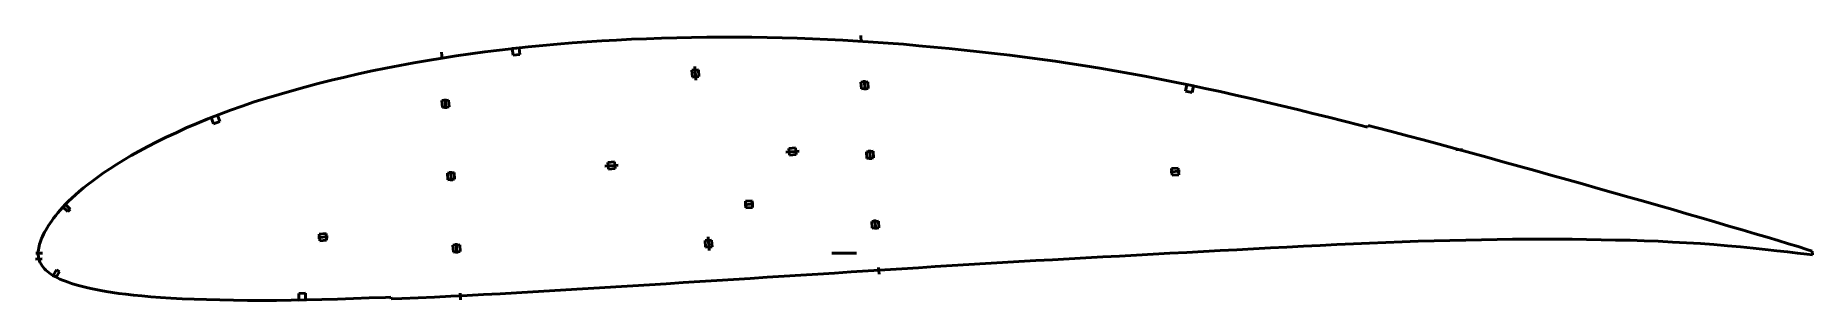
# Model space of a CAD drawing. Header units: metres. Extents: x -397 to 662, y -28 to 130.
import ezdxf

# ---------------------------------------------------------------- set-up
doc = ezdxf.new("R2010")
doc.units = ezdxf.units.M
for name, color, linetype, lineweight in [('FoilLayer', 1, 'Continuous', 50), ('StringerLayer', 1, 'Continuous', 50), ('SubLayer', 1, 'Continuous', 50)]:
    doc.layers.add(name, color=color, linetype=linetype, lineweight=lineweight)

msp = doc.modelspace()

# ---------------------------------------------------------------- linework, layer by layer
at = {"layer": 'FoilLayer'}
for p, q in [((-42, 127.5), (-50.9, 127)), ((-33.1, 127.8), (-42, 127.5)), ((-24.1, 128.1), (-33.1, 127.8)), ((-15.1, 128.4), (-24.1, 128.1)), ((-6.2, 128.6), (-15.1, 128.4)), ((2.8, 128.7), (-6.2, 128.6)), ((11.8, 128.8), (2.8, 128.7)), ((20.8, 128.7), (11.8, 128.8)), ((29.8, 128.7), (20.8, 128.7)), ((38.8, 128.5), (29.8, 128.7)), ((47.8, 128.3), (38.8, 128.5)), ((56.8, 128.1), (47.8, 128.3)), ((65.8, 127.7), (56.8, 128.1)), ((74.8, 127.3), (65.8, 127.7)), ((83.9, 126.9), (74.8, 127.3)), ((-146.5, 117.6), (-155, 116.3)), ((-138, 118.8), (-146.5, 117.6)), ((-129.4, 120), (-138, 118.8)), ((-120.8, 121.1), (-129.4, 120)), ((-112.2, 122.1), (-120.8, 121.1)), ((-103.6, 123), (-112.2, 122.1)), ((-95, 123.9), (-103.6, 123)), ((-86.3, 124.6), (-95, 123.9)), ((-77.5, 125.3), (-86.3, 124.6)), ((-68.7, 125.9), (-77.5, 125.3)), ((-59.8, 126.5), (-68.7, 125.9)), ((-50.9, 127), (-59.8, 126.5)), ((92.9, 126.4), (83.9, 126.9)), ((102, 125.8), (92.9, 126.4)), ((111, 125.2), (102, 125.8)), ((120.1, 124.5), (111, 125.2)), ((129.2, 123.7), (120.1, 124.5)), ((138.3, 122.9), (129.2, 123.7)), ((147.4, 122), (138.3, 122.9)), ((156.4, 121.1), (147.4, 122)), ((165.5, 120.1), (156.4, 121.1)), ((174.5, 119.1), (165.5, 120.1)), ((183.5, 118), (174.5, 119.1)), ((192.5, 116.9), (183.5, 118)), ((201.5, 115.7), (192.5, 116.9)), ((-204.9, 106.8), (-213, 105)), ((-196.7, 108.6), (-204.9, 106.8)), ((-188.5, 110.3), (-196.7, 108.6)), ((-180.2, 111.9), (-188.5, 110.3)), ((-171.9, 113.4), (-180.2, 111.9)), ((-163.4, 114.9), (-171.9, 113.4)), ((-155, 116.3), (-163.4, 114.9)), ((210.5, 114.4), (201.5, 115.7)), ((219.4, 113), (210.5, 114.4)), ((228.4, 111.7), (219.4, 113)), ((237.3, 110.2), (228.4, 111.7)), ((246.2, 108.7), (237.3, 110.2)), ((255.1, 107.1), (246.2, 108.7)), ((264.1, 105.5), (255.1, 107.1)), ((-244.6, 96.8), (-252.2, 94.6)), ((-236.8, 99), (-244.6, 96.8)), ((-228.9, 101.1), (-236.8, 99)), ((-221, 103.1), (-228.9, 101.1)), ((-213, 105), (-221, 103.1)), ((273, 103.7), (264.1, 105.5)), ((282, 102), (273, 103.7)), ((291, 100.1), (282, 102)), ((300, 98.2), (291, 100.1)), ((309, 96.3), (300, 98.2)), ((318.1, 94.2), (309, 96.3)), ((-281.1, 85.2), (-288, 82.6)), ((-274.1, 87.7), (-281.1, 85.2)), ((-267, 90.1), (-274.1, 87.7)), ((-259.7, 92.4), (-267, 90.1)), ((-252.2, 94.6), (-259.7, 92.4)), ((327.2, 92.2), (318.1, 94.2)), ((336.4, 90), (327.2, 92.2)), ((345.7, 87.8), (336.4, 90)), ((355, 85.6), (345.7, 87.8)), ((364.3, 83.3), (355, 85.6)), ((-307.5, 74.6), (-313.6, 71.8)), ((-301.2, 77.3), (-307.5, 74.6)), ((-294.6, 80), (-301.2, 77.3)), ((-288, 82.6), (-294.6, 80)), ((373.6, 81), (364.3, 83.3)), ((382.9, 78.7), (373.6, 81)), ((392.2, 76.3), (382.9, 78.7)), ((396.9, 75.1), (392.2, 76.3)), ((397.2, 76.1), (396.9, 75.1)), ((401.8, 74.9), (397.2, 76.1)), ((411.2, 72.4), (401.8, 74.9)), ((-325.1, 66.3), (-330.5, 63.5)), ((-319.5, 69.1), (-325.1, 66.3)), ((-313.6, 71.8), (-319.5, 69.1)), ((420.6, 70), (411.2, 72.4)), ((430, 67.5), (420.6, 70)), ((439.5, 64.9), (430, 67.5)), ((448.9, 62.3), (439.5, 64.9)), ((-345, 55.4), (-349.2, 52.8)), ((-340.4, 58.1), (-345, 55.4)), ((-335.6, 60.8), (-340.4, 58.1)), ((-330.5, 63.5), (-335.6, 60.8)), ((458.4, 59.7), (448.9, 62.3)), ((468, 57.1), (458.4, 59.7)), ((477.5, 54.5), (468, 57.1)), ((487.1, 51.8), (477.5, 54.5)), ((-363.3, 43.1), (-366.2, 40.9)), ((-360.1, 45.4), (-363.3, 43.1)), ((-356.8, 47.8), (-360.1, 45.4)), ((-353.1, 50.3), (-356.8, 47.8)), ((-349.2, 52.8), (-353.1, 50.3)), ((496.6, 49.2), (487.1, 51.8)), ((506.1, 46.5), (496.6, 49.2)), ((515.7, 43.8), (506.1, 46.5)), ((525.1, 41.2), (515.7, 43.8)), ((-375.7, 32.8), (-377.7, 30.9)), ((-373.6, 34.7), (-375.7, 32.8)), ((-371.3, 36.7), (-373.6, 34.7)), ((-368.9, 38.8), (-371.3, 36.7)), ((-366.2, 40.9), (-368.9, 38.8)), ((534.4, 38.5), (525.1, 41.2)), ((543.6, 35.9), (534.4, 38.5)), ((552.7, 33.4), (543.6, 35.9)), ((561.5, 30.9), (552.7, 33.4)), ((-385.4, 22.4), (-386.6, 20.8)), ((-384.1, 24), (-385.4, 22.4)), ((-382.7, 25.6), (-384.1, 24)), ((-381.1, 27.3), (-382.7, 25.6)), ((-379.5, 29.1), (-381.1, 27.3)), ((-377.7, 30.9), (-379.5, 29.1)), ((570.3, 28.4), (561.5, 30.9)), ((578.8, 25.9), (570.3, 28.4)), ((587.3, 23.4), (578.8, 25.9)), ((595.7, 21), (587.3, 23.4)), ((-392.7, 11.2), (-393.3, 9.9)), ((-392, 12.4), (-392.7, 11.2)), ((-391.3, 13.7), (-392, 12.4)), ((-390.5, 15.1), (-391.3, 13.7)), ((-389.7, 16.5), (-390.5, 15.1)), ((-388.7, 17.9), (-389.7, 16.5)), ((-387.7, 19.3), (-388.7, 17.9)), ((-386.6, 20.8), (-387.7, 19.3)), ((604, 18.6), (595.7, 21)), ((612.2, 16.1), (604, 18.6)), ((620.2, 13.8), (612.2, 16.1)), ((627.9, 11.5), (620.2, 13.8)), ((635.1, 9.4), (627.9, 11.5)), ((-395.7, 2), (-395.8, 1)), ((-395.8, 1), (-395.8, -0.1)), ((-395.5, 3), (-395.7, 2)), ((-395.3, 4.1), (-395.5, 3)), ((-395, 5.2), (-395.3, 4.1)), ((-394.7, 6.3), (-395, 5.2)), ((-394.3, 7.5), (-394.7, 6.3)), ((-393.8, 8.7), (-394.3, 7.5)), ((-393.3, 9.9), (-393.8, 8.7)), ((279, -0.1), (289, 0.4)), ((289, 0.4), (299, 0.9)), ((299, 0.9), (309, 1.5)), ((309, 1.5), (319, 2)), ((319, 2), (328.9, 2.5)), ((328.9, 2.5), (338.9, 3)), ((338.9, 3), (348.8, 3.5)), ((348.8, 3.5), (358.7, 4)), ((358.7, 4), (368.7, 4.5)), ((368.7, 4.5), (378.6, 5)), ((378.6, 5), (388.4, 5.4)), ((388.4, 5.4), (398.1, 5.8)), ((398.1, 5.8), (407.8, 6.2)), ((407.8, 6.2), (417.5, 6.6)), ((417.5, 6.6), (427.1, 7)), ((427.1, 7), (436.5, 7.3)), ((436.5, 7.3), (446, 7.5)), ((446, 7.5), (455.4, 7.7)), ((455.4, 7.7), (464.8, 7.9)), ((464.8, 7.9), (474.1, 8.1)), ((474.1, 8.1), (483.2, 8.2)), ((483.2, 8.2), (492.1, 8.3)), ((492.1, 8.3), (501, 8.3)), ((501, 8.3), (509.9, 8.2)), ((509.9, 8.2), (518.8, 8.2)), ((518.8, 8.2), (527.5, 8.1)), ((527.5, 8.1), (536.2, 7.9)), ((536.2, 7.9), (544.8, 7.7)), ((544.8, 7.7), (553.4, 7.6)), ((553.4, 7.6), (561.8, 7.3)), ((561.8, 7.3), (570.2, 7)), ((570.2, 7), (578.7, 6.5)), ((578.7, 6.5), (587.1, 6.1)), ((587.1, 6.1), (595.3, 5.7)), ((595.3, 5.7), (603.4, 5)), ((603.4, 5), (611.4, 4.3)), ((611.4, 4.3), (619.2, 3.6)), ((619.2, 3.6), (626.8, 2.9)), ((626.8, 2.9), (634, 2.1)), ((634, 2.1), (640.9, 1.4)), ((641.8, 7.4), (635.1, 9.4)), ((640.9, 1.4), (647.3, 0.7)), ((647.9, 5.5), (641.8, 7.4)), ((647.3, 0.7), (653.3, 0)), ((653.6, 3.8), (647.9, 5.5)), ((658.8, 2.2), (653.6, 3.8)), ((662, 1.2), (658.8, 2.2)), ((662.2, -1.1), (662, 1.2)), ((-395.8, -0.1), (-395.8, -1)), ((-395.8, -1), (-395.7, -2)), ((-395.7, -2), (-395.6, -2.9)), ((-395.6, -2.9), (-395.3, -3.9)), ((-395.3, -3.9), (-395, -4.8)), ((-395, -4.8), (-394.6, -5.8)), ((-394.6, -5.8), (-394.1, -6.7)), ((-394.1, -6.7), (-393.5, -7.6)), ((-393.5, -7.6), (-392.8, -8.5)), ((-392.8, -8.5), (-392.1, -9.4)), ((-392.1, -9.4), (-391.2, -10.3)), ((-391.2, -10.3), (-390.3, -11.1)), ((99, -10.7), (109.1, -10.1)), ((109.1, -10.1), (119.1, -9.4)), ((119.1, -9.4), (129.1, -8.8)), ((129.1, -8.8), (139.1, -8.1)), ((139.1, -8.1), (149.1, -7.5)), ((149.1, -7.5), (159.1, -6.9)), ((159.1, -6.9), (169.1, -6.3)), ((169.1, -6.3), (179.1, -5.7)), ((179.1, -5.7), (189, -5.1)), ((189, -5.1), (199, -4.5)), ((199, -4.5), (209, -4)), ((209, -4), (218.9, -3.4)), ((218.9, -3.4), (228.9, -2.9)), ((228.9, -2.9), (239, -2.3)), ((239, -2.3), (249, -1.8)), ((249, -1.8), (259, -1.2)), ((259, -1.2), (269, -0.7)), ((269, -0.7), (279, -0.1)), ((653.3, 0), (658.8, -0.7)), ((658.8, -0.7), (662.2, -1.1)), ((-390.3, -11.1), (-389.3, -11.9)), ((-389.3, -11.9), (-388.2, -12.7)), ((-388.2, -12.7), (-387, -13.4)), ((-387, -13.4), (-385.7, -14.1)), ((-385.7, -14.1), (-384.3, -14.8)), ((-384.3, -14.8), (-382.9, -15.5)), ((-382.9, -15.5), (-381.3, -16.1)), ((-381.3, -16.1), (-379.6, -16.8)), ((-379.6, -16.8), (-377.9, -17.4)), ((-377.9, -17.4), (-376, -18.1)), ((-376, -18.1), (-373.9, -18.7)), ((-373.9, -18.7), (-371.8, -19.3)), ((-371.8, -19.3), (-369.5, -20)), ((-369.5, -20), (-367, -20.6)), ((-367, -20.6), (-364.4, -21.2)), ((-364.4, -21.2), (-361.5, -21.7)), ((-71.2, -21.4), (-61.2, -20.8)), ((-61.2, -20.8), (-51.3, -20.2)), ((-51.3, -20.2), (-41.3, -19.5)), ((-41.3, -19.5), (-31.3, -18.9)), ((-31.3, -18.9), (-21.3, -18.3)), ((-21.3, -18.3), (-11.3, -17.6)), ((-11.3, -17.6), (-1.2, -17)), ((-1.2, -17), (8.8, -16.4)), ((8.8, -16.4), (18.8, -15.8)), ((18.8, -15.8), (28.8, -15.1)), ((28.8, -15.1), (38.9, -14.5)), ((38.9, -14.5), (48.9, -13.9)), ((48.9, -13.9), (58.9, -13.2)), ((58.9, -13.2), (69, -12.6)), ((69, -12.6), (79, -12)), ((79, -12), (89, -11.3)), ((89, -11.3), (99, -10.7)), ((-361.5, -21.7), (-358.5, -22.3)), ((-358.5, -22.3), (-355.2, -22.9)), ((-355.2, -22.9), (-351.6, -23.5)), ((-351.6, -23.5), (-347.7, -24.1)), ((-347.7, -24.1), (-343.5, -24.6)), ((-343.5, -24.6), (-339, -25.2)), ((-339, -25.2), (-334, -25.6)), ((-334, -25.6), (-328.7, -26.1)), ((-328.7, -26.1), (-322.9, -26.5)), ((-322.9, -26.5), (-316.7, -26.9)), ((-316.7, -26.9), (-310, -27.3)), ((-310, -27.3), (-302.9, -27.6)), ((-302.9, -27.6), (-295.5, -27.8)), ((-295.5, -27.8), (-287.6, -28)), ((-287.6, -28), (-279.4, -28.2)), ((-279.4, -28.2), (-271, -28.3)), ((-271, -28.3), (-262.5, -28.3)), ((-262.5, -28.3), (-253.8, -28.3)), ((-253.8, -28.3), (-244.9, -28.2)), ((-244.9, -28.2), (-235.9, -28)), ((-235.9, -28), (-226.7, -27.8)), ((-226.7, -27.8), (-217.4, -27.5)), ((-217.4, -27.5), (-207.9, -27.2)), ((-207.9, -27.2), (-198.4, -26.8)), ((-198.4, -26.8), (-188.7, -26.5)), ((-188.7, -26.5), (-185.5, -26.3)), ((-185.5, -26.3), (-185.4, -27.4)), ((-185.4, -27.4), (-179, -27.1)), ((-179, -27.1), (-169.3, -26.7)), ((-169.3, -26.7), (-159.6, -26.3)), ((-159.6, -26.3), (-149.8, -25.8)), ((-149.8, -25.8), (-140.1, -25.3)), ((-140.1, -25.3), (-130.2, -24.8)), ((-130.2, -24.8), (-120.4, -24.3)), ((-120.4, -24.3), (-110.6, -23.8)), ((-110.6, -23.8), (-100.8, -23.2)), ((-100.8, -23.2), (-91, -22.6)), ((-91, -22.6), (-81.1, -22)), ((-81.1, -22), (-71.2, -21.4))]:
    msp.add_line(p, q, dxfattribs=at)
at = {"layer": 'StringerLayer'}
for p, q in [((-109.1, 122.4), (-113.1, 122)), ((-113.1, 122), (-112.6, 118)), ((-112.6, 118), (-108.7, 118.5)), ((-108.7, 118.5), (-109.1, 122.4)), ((289.1, 100.5), (288.3, 96.6)), ((288.3, 96.6), (292.2, 95.8)), ((293, 99.7), (289.1, 100.5)), ((292.2, 95.8), (293, 99.7)), ((-288.9, 82.2), (-292.7, 80.8)), ((-292.7, 80.8), (-291.2, 77.1)), ((-291.2, 77.1), (-287.5, 78.5)), ((-287.5, 78.5), (-288.9, 82.2)), ((-379.6, 28.9), (-381, 27.4)), ((-381, 27.4), (-378.1, 24.7)), ((-376.7, 26.1), (-379.6, 28.9)), ((-378.1, 24.7), (-376.7, 26.1)), ((-384.9, -10), (-386.8, -13.5)), ((-383.1, -11), (-384.9, -10)), ((-386.8, -13.5), (-385.1, -14.5)), ((-385.1, -14.5), (-383.1, -11)), ((-236.5, -24), (-240.5, -24.1)), ((-240.5, -24.1), (-240.4, -28.1)), ((-240.4, -28.1), (-236.4, -28)), ((-236.4, -28), (-236.5, -24))]:
    msp.add_line(p, q, dxfattribs=at)
at = {"layer": 'SubLayer'}
for p, q in [((94.7, 129.8), (95, 125.8)), ((-155.3, 119.8), (-155, 115.8)), ((-2.1, 109.3), (-6.1, 109)), ((-6.1, 109), (-5.7, 105)), ((-4.2, 111.2), (-3.6, 103.2)), ((-1.8, 105.4), (-2.1, 109.3)), ((-5.7, 105), (-1.8, 105.4)), ((98.8, 102.2), (94.8, 101.9)), ((94.8, 101.9), (95.1, 97.9)), ((95.1, 97.9), (99.1, 98.2)), ((96.7, 103.1), (97.2, 97.1)), ((99.1, 98.2), (98.8, 102.2)), ((-151.1, 91.2), (-155.1, 90.9)), ((-155.1, 90.9), (-154.8, 86.9)), ((-154.8, 86.9), (-150.8, 87.2)), ((-153.2, 92), (-152.7, 86)), ((-150.8, 87.2), (-151.1, 91.2)), ((-52.1, 54.4), (-56.1, 54.1)), ((-56.1, 54.1), (-55.8, 50.1)), ((-51.8, 50.4), (-52.1, 54.4)), ((49.9, 60.2), (57.9, 60.8)), ((55.8, 62.7), (51.8, 62.4)), ((51.8, 62.4), (52.1, 58.4)), ((52.1, 58.4), (56.1, 58.7)), ((56.1, 58.7), (55.8, 62.7)), ((102, 60.7), (98, 60.4)), ((98, 60.4), (98.3, 56.4)), ((98.3, 56.4), (102.3, 56.7)), ((99.9, 61.5), (100.4, 55.5)), ((102.3, 56.7), (102, 60.7)), ((449.5, 61.5), (453.5, 61.8)), ((-147.8, 48), (-151.8, 47.7)), ((-151.8, 47.7), (-151.5, 43.7)), ((-151.5, 43.7), (-147.5, 44.1)), ((-149.9, 48.9), (-149.4, 42.9)), ((-147.5, 44.1), (-147.8, 48)), ((-57.9, 51.9), (-49.9, 52.5)), ((-55.8, 50.1), (-51.8, 50.4)), ((279.1, 48.4), (285.1, 48.8)), ((284, 50.7), (280, 50.4)), ((280, 50.4), (280.3, 46.4)), ((280.3, 46.4), (284.3, 46.7)), ((284.3, 46.7), (284, 50.7)), ((25.1, 28.8), (31, 29.3)), ((29.9, 31.2), (25.9, 30.9)), ((25.9, 30.9), (26.2, 26.9)), ((26.2, 26.9), (30.2, 27.2)), ((30.2, 27.2), (29.9, 31.2)), ((585.7, 23.3), (586, 24.3)), ((-224.2, 11.6), (-228.2, 11.3)), ((-228.2, 11.3), (-227.9, 7.3)), ((-223.9, 7.6), (-224.2, 11.6)), ((105.2, 19.1), (101.2, 18.8)), ((101.2, 18.8), (101.5, 14.8)), ((101.5, 14.8), (105.5, 15.1)), ((103.1, 20), (103.6, 14)), ((105.5, 15.1), (105.2, 19.1)), ((624, 12.1), (624.4, 13.1)), ((-397.3, 0), (-393.3, 0)), ((-229, 9.3), (-223, 9.7)), ((-227.9, 7.3), (-223.9, 7.6)), ((-144.5, 4.9), (-148.5, 4.6)), ((-148.5, 4.6), (-148.2, 0.6)), ((-148.2, 0.6), (-144.2, 0.9)), ((-146.5, 5.8), (-146.1, -0.2)), ((-144.2, 0.9), (-144.5, 4.9)), ((5.7, 7.7), (1.8, 7.4)), ((1.8, 7.4), (2.1, 3.4)), ((2.1, 3.4), (6.1, 3.7)), ((4.2, 1.6), (3.6, 9.6)), ((6.1, 3.7), (5.7, 7.7)), ((77.5, 0), (92.1, 0)), ((582.4, 5.9), (582.5, 6.9)), ((622.3, 2.8), (622.3, 3.8)), ((642.2, 0.7), (642.2, 1.7)), ((643.2, 6.4), (643.6, 7.4)), ((-397.4, -3.7), (-393.4, -3.4)), ((105.3, -8.7), (105.6, -12.7)), ((-144.3, -24), (-144, -28))]:
    msp.add_line(p, q, dxfattribs=at)

doc.saveas('drawing.dxf')
